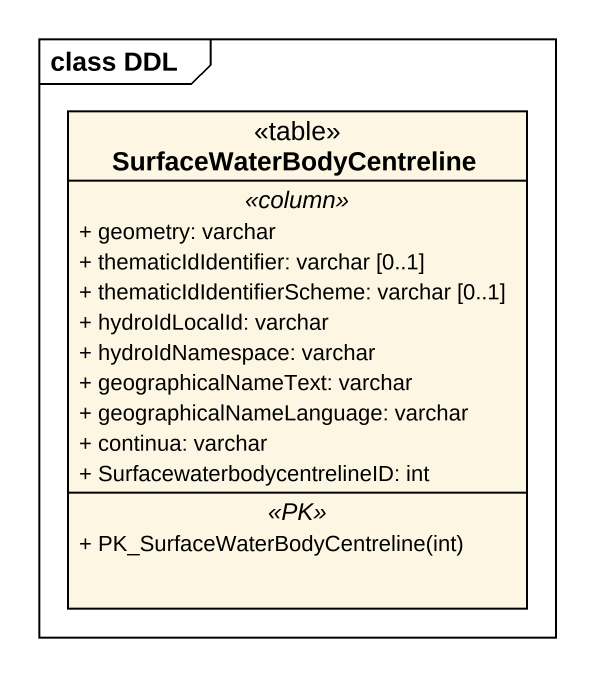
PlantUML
@startuml
mainframe class DDL
hide circle
hide empty members
skinparam classAttributeIconSize 0
class SurfaceWaterBodyCentreline <<table>> {
  .. <<column>> ..
  + geometry: varchar
  + thematicIdIdentifier: varchar [0..1]
  + thematicIdIdentifierScheme: varchar [0..1]
  + hydroIdLocalId: varchar
  + hydroIdNamespace: varchar
  + geographicalNameText: varchar
  + geographicalNameLanguage: varchar
  + continua: varchar
  + SurfacewaterbodycentrelineID: int
  .. <<PK>> ..
  + PK_SurfaceWaterBodyCentreline(int)
}
@enduml
